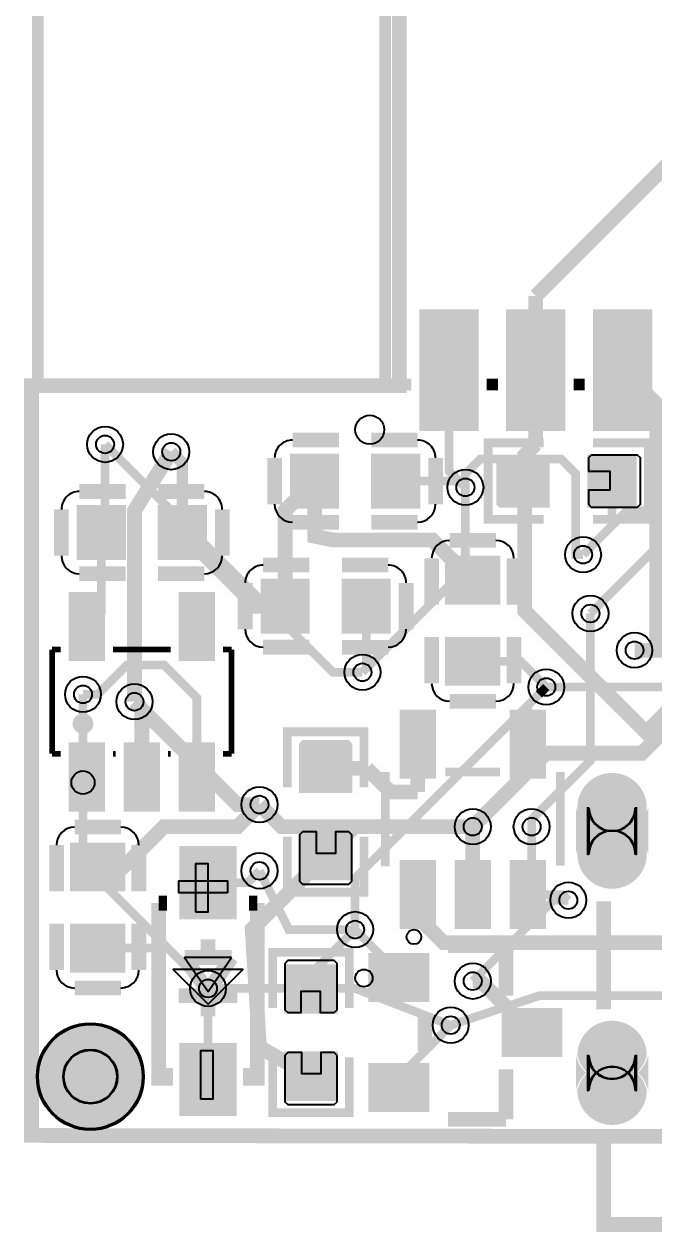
# Model space of a CAD drawing. Header units: millimetres. Extents: x 6.7 to 33.1, y 64.4 to 98.1.
# Drawn here: x 6.73 to 17.61, y 64.38 to 85.24 of the extents above; entities that cross this region are included whole.
import ezdxf

# ---------------------------------------------------------------- set-up
doc = ezdxf.new("R2010")
doc.units = ezdxf.units.MM
for name, color, linetype, true_color in [('BoardOutLine', 7, 'Continuous', 0xff00ff), ('BottomLayer', 7, 'Continuous', 0x0000ff), ('BottomSolderMaskLayer', 7, 'Continuous', 0xaa00ff), ('Document', 7, 'Continuous', 0xffffff), ('Hole', 7, 'Continuous', 0x222222), ('Inner1', 7, 'Continuous', 0x999966), ('Inner2', 7, 'Continuous', 0x008000), ('Multi-Layer', 7, 'Continuous', 0xc0c0c0), ('TopLayer', 7, 'Continuous', 0xff0000), ('TopPasteMaskLayer', 7, 'Continuous', 0x808080), ('TopSilkLayer', 7, 'Continuous', 0xffcc00), ('TopSolderMaskLayer', 7, 'Continuous', 0x800080)]:
    doc.layers.add(name, color=color, linetype=linetype, true_color=true_color)

msp = doc.modelspace()

# ---------------------------------------------------------------- hatches: boundary and pattern name
at = {"layer": 'BottomSolderMaskLayer'}
for points in [[(17.509, 71.712, -0.785398), (16.259, 71.712), (16.259, 70.892, -0.785398), (17.509, 70.892)], [(6.949, 67.056, 1), (8.799, 67.056, 1)], [(17.509, 67.43, -0.785398), (16.259, 67.43), (16.259, 66.813, -0.785398), (17.509, 66.813)]]:
    msp.add_hatch(color=256, dxfattribs=at).paths.add_polyline_path(points)
at = {"layer": 'Document'}
msp.add_hatch(color=256, dxfattribs=at).paths.add_polyline_path([(13.416, 78.911), (7.016, 78.911), (6.866, 79.061), (6.866, 96.911), (7.066, 97.111), (13.216, 97.111), (13.216, 96.911), (7.066, 96.911), (7.066, 79.111), (13.366, 79.111), (13.416, 79.111)])
at = {"layer": 'Multi-Layer'}
for points in [[(17.484, 71.702, -0.785398), (16.284, 71.702), (16.284, 70.902, -0.785398), (17.484, 70.902)], [(17.484, 67.422, -0.785398), (16.284, 67.422), (16.284, 66.822, -0.785398), (17.484, 66.822)]]:
    msp.add_hatch(color=256, dxfattribs=at).paths.add_polyline_path(points)
at = {"layer": 'TopLayer'}
for points in [[(13.566, 78.261), (13.566, 80.261), (14.566, 80.261), (14.566, 78.261)], [(15.066, 78.261), (15.066, 80.261), (16.066, 80.261), (16.066, 78.261)], [(16.566, 78.261), (16.566, 80.261), (17.566, 80.261), (17.566, 78.261)], [(11.346, 77.793), (12.146, 77.793), (12.146, 76.893), (11.346, 76.893)], [(12.746, 77.793), (13.546, 77.793), (13.546, 76.893), (12.746, 76.893)], [(15.779, 77.775), (15.779, 76.911), (14.973, 76.911), (14.973, 77.775)], [(16.479, 77.775), (16.479, 76.911), (17.286, 76.911), (17.286, 77.775)], [(7.663, 76.904), (8.463, 76.904), (8.463, 76.004), (7.663, 76.004)], [(9.063, 76.904), (9.863, 76.904), (9.863, 76.004), (9.063, 76.004)], [(14.028, 75.23), (14.028, 76.03), (14.928, 76.03), (14.928, 75.23)], [(10.838, 75.634), (11.638, 75.634), (11.638, 74.734), (10.838, 74.734)], [(12.238, 75.634), (13.038, 75.634), (13.038, 74.734), (12.238, 74.734)], [(8.113, 75.383), (8.113, 74.283), (7.513, 74.283), (7.513, 75.383)], [(10.013, 75.383), (10.013, 74.283), (9.413, 74.283), (9.413, 75.383)], [(14.028, 73.83), (14.028, 74.63), (14.928, 74.63), (14.928, 73.83)], [(13.228, 72.251), (13.228, 73.351), (13.828, 73.351), (13.828, 72.251)], [(15.128, 72.251), (15.128, 73.351), (15.728, 73.351), (15.728, 72.251)], [(8.113, 72.783), (8.113, 71.683), (7.513, 71.683), (7.513, 72.783)], [(9.063, 72.783), (9.063, 71.683), (8.463, 71.683), (8.463, 72.783)], [(10.013, 72.783), (10.013, 71.683), (9.413, 71.683), (9.413, 72.783)], [(11.506, 71.978), (12.37, 71.978), (12.37, 72.785), (11.506, 72.785)], [(11.506, 71.278), (12.37, 71.278), (12.37, 70.472), (11.506, 70.472)], [(7.551, 70.277), (7.551, 71.077), (8.451, 71.077), (8.451, 70.277)], [(9.431, 69.807), (9.431, 71.007), (10.381, 71.007), (10.381, 69.807)], [(13.228, 69.651), (13.228, 70.751), (13.828, 70.751), (13.828, 69.651)], [(14.178, 69.651), (14.178, 70.751), (14.778, 70.751), (14.778, 69.651)], [(15.128, 69.651), (15.128, 70.751), (15.728, 70.751), (15.728, 69.651)], [(7.551, 68.877), (7.551, 69.677), (8.451, 69.677), (8.451, 68.877)], [(12.701, 69.168), (13.701, 69.168), (13.701, 68.368), (12.701, 68.368)], [(11.252, 68.168), (12.116, 68.168), (12.116, 68.975), (11.252, 68.975)], [(15.001, 68.218), (16.001, 68.218), (16.001, 67.418), (15.001, 67.418)], [(9.431, 66.407), (9.431, 67.607), (10.381, 67.607), (10.381, 66.407)], [(11.252, 67.468), (12.116, 67.468), (12.116, 66.662), (11.252, 66.662)], [(12.701, 67.268), (13.701, 67.268), (13.701, 66.468), (12.701, 66.468)]]:
    msp.add_hatch(color=256, dxfattribs=at).paths.add_polyline_path(points)
at = {"layer": 'TopPasteMaskLayer'}
for points in [[(13.566, 78.261), (13.566, 80.261), (14.566, 80.261), (14.566, 78.261)], [(15.066, 78.261), (15.066, 80.261), (16.066, 80.261), (16.066, 78.261)], [(16.566, 78.261), (16.566, 80.261), (17.566, 80.261), (17.566, 78.261)], [(11.346, 77.793), (12.146, 77.793), (12.146, 76.893), (11.346, 76.893)], [(12.746, 77.793), (13.546, 77.793), (13.546, 76.893), (12.746, 76.893)], [(14.934, 76.893), (15.734, 76.893), (15.784, 76.943), (15.784, 77.171), (15.414, 77.171), (15.414, 77.501), (15.784, 77.501), (15.784, 77.743), (15.734, 77.793), (14.934, 77.793), (14.884, 77.743), (14.884, 76.943)], [(7.663, 76.904), (8.463, 76.904), (8.463, 76.004), (7.663, 76.004)], [(9.063, 76.904), (9.863, 76.904), (9.863, 76.004), (9.063, 76.004)], [(14.028, 75.23), (14.028, 76.03), (14.928, 76.03), (14.928, 75.23)], [(10.838, 75.634), (11.638, 75.634), (11.638, 74.734), (10.838, 74.734)], [(12.238, 75.634), (13.038, 75.634), (13.038, 74.734), (12.238, 74.734)], [(8.113, 75.383), (8.113, 74.283), (7.513, 74.283), (7.513, 75.383)], [(10.013, 75.383), (10.013, 74.283), (9.413, 74.283), (9.413, 75.383)], [(14.028, 73.83), (14.028, 74.63), (14.928, 74.63), (14.928, 73.83)], [(13.228, 72.251), (13.228, 73.351), (13.828, 73.351), (13.828, 72.251)], [(15.128, 72.251), (15.128, 73.351), (15.728, 73.351), (15.728, 72.251)], [(11.488, 72.823), (11.488, 72.023), (11.538, 71.973), (11.766, 71.973), (11.766, 72.343), (12.096, 72.343), (12.096, 71.973), (12.338, 71.973), (12.388, 72.023), (12.388, 72.823), (12.338, 72.873), (11.538, 72.873)], [(8.113, 72.783), (8.113, 71.683), (7.513, 71.683), (7.513, 72.783)], [(9.063, 72.783), (9.063, 71.683), (8.463, 71.683), (8.463, 72.783)], [(10.013, 72.783), (10.013, 71.683), (9.413, 71.683), (9.413, 72.783)], [(16.929, 72.3), (16.899, 72.302), (16.869, 72.302), (16.839, 72.3), (16.809, 72.297), (16.78, 72.293), (16.75, 72.287), (16.721, 72.279), (16.693, 72.271), (16.665, 72.26), (16.637, 72.249), (16.61, 72.236), (16.584, 72.221), (16.558, 72.206), (16.534, 72.189), (16.51, 72.171), (16.487, 72.152), (16.465, 72.131), (16.444, 72.11), (16.424, 72.088), (16.406, 72.064), (16.388, 72.04), (16.372, 72.015), (16.357, 71.989), (16.343, 71.962), (16.331, 71.935), (16.32, 71.907), (16.311, 71.879), (16.302, 71.85), (16.296, 71.821), (16.291, 71.791), (16.287, 71.762), (16.285, 71.732), (16.284, 71.702), (16.284, 70.902), (16.285, 70.872), (16.287, 70.842), (16.291, 70.812), (16.296, 70.783), (16.302, 70.754), (16.311, 70.725), (16.32, 70.697), (16.331, 70.669), (16.343, 70.642), (16.357, 70.615), (16.372, 70.589), (16.388, 70.564), (16.406, 70.54), (16.424, 70.516), (16.444, 70.494), (16.465, 70.472), (16.487, 70.452), (16.51, 70.433), (16.534, 70.415), (16.558, 70.398), (16.584, 70.382), (16.61, 70.368), (16.637, 70.355), (16.665, 70.343), (16.693, 70.333), (16.721, 70.324), (16.75, 70.317), (16.78, 70.311), (16.809, 70.307), (16.839, 70.304), (16.869, 70.302), (16.899, 70.302), (16.929, 70.304), (16.959, 70.307), (16.988, 70.311), (17.017, 70.317), (17.046, 70.324), (17.075, 70.333), (17.103, 70.343), (17.131, 70.355), (17.158, 70.368), (17.184, 70.382), (17.209, 70.398), (17.234, 70.415), (17.258, 70.433), (17.281, 70.452), (17.303, 70.472), (17.324, 70.494), (17.344, 70.516), (17.362, 70.54), (17.38, 70.564), (17.396, 70.589), (17.411, 70.615), (17.425, 70.642), (17.437, 70.669), (17.448, 70.697), (17.457, 70.725), (17.465, 70.754), (17.472, 70.783), (17.477, 70.812), (17.481, 70.842), (17.483, 70.872), (17.484, 70.902), (17.484, 71.702), (17.483, 71.732), (17.481, 71.762), (17.477, 71.791), (17.472, 71.821), (17.465, 71.85), (17.457, 71.879), (17.448, 71.907), (17.437, 71.935), (17.425, 71.962), (17.411, 71.989), (17.396, 72.015), (17.38, 72.04), (17.362, 72.064), (17.344, 72.088), (17.324, 72.11), (17.303, 72.131), (17.281, 72.152), (17.258, 72.171), (17.234, 72.189), (17.209, 72.206), (17.184, 72.221), (17.158, 72.236), (17.131, 72.249), (17.103, 72.26), (17.075, 72.271), (17.046, 72.279), (17.017, 72.287), (16.988, 72.293), (16.959, 72.297)], [(7.551, 70.277), (7.551, 71.077), (8.451, 71.077), (8.451, 70.277)], [(9.431, 69.807), (9.431, 71.007), (10.381, 71.007), (10.381, 69.807)], [(13.228, 69.651), (13.228, 70.751), (13.828, 70.751), (13.828, 69.651)], [(14.178, 69.651), (14.178, 70.751), (14.778, 70.751), (14.778, 69.651)], [(15.128, 69.651), (15.128, 70.751), (15.728, 70.751), (15.728, 69.651)], [(7.551, 68.877), (7.551, 69.677), (8.451, 69.677), (8.451, 68.877)], [(12.701, 69.168), (13.701, 69.168), (13.701, 68.368), (12.701, 68.368)], [(15.001, 68.218), (16.001, 68.218), (16.001, 67.418), (15.001, 67.418)], [(16.869, 68.022), (16.839, 68.02), (16.809, 68.017), (16.78, 68.013), (16.75, 68.007), (16.721, 68), (16.693, 67.991), (16.665, 67.98), (16.637, 67.969), (16.61, 67.956), (16.584, 67.942), (16.558, 67.926), (16.534, 67.909), (16.51, 67.891), (16.487, 67.872), (16.465, 67.851), (16.444, 67.83), (16.424, 67.808), (16.406, 67.784), (16.388, 67.76), (16.372, 67.735), (16.357, 67.709), (16.343, 67.682), (16.331, 67.655), (16.32, 67.627), (16.311, 67.599), (16.302, 67.57), (16.296, 67.541), (16.291, 67.511), (16.287, 67.482), (16.285, 67.452), (16.284, 67.422), (16.284, 66.822), (16.285, 66.792), (16.287, 66.762), (16.291, 66.733), (16.296, 66.703), (16.302, 66.674), (16.311, 66.645), (16.32, 66.617), (16.331, 66.589), (16.343, 66.562), (16.357, 66.535), (16.372, 66.509), (16.388, 66.484), (16.406, 66.46), (16.424, 66.436), (16.444, 66.414), (16.465, 66.392), (16.487, 66.372), (16.51, 66.353), (16.534, 66.335), (16.558, 66.318), (16.584, 66.302), (16.61, 66.288), (16.637, 66.275), (16.665, 66.263), (16.693, 66.253), (16.721, 66.244), (16.75, 66.237), (16.78, 66.231), (16.809, 66.227), (16.839, 66.224), (16.869, 66.222), (16.899, 66.222), (16.929, 66.224), (16.959, 66.227), (16.988, 66.231), (17.017, 66.237), (17.046, 66.244), (17.075, 66.253), (17.103, 66.263), (17.131, 66.275), (17.158, 66.288), (17.184, 66.302), (17.209, 66.318), (17.234, 66.335), (17.258, 66.353), (17.281, 66.372), (17.303, 66.392), (17.324, 66.414), (17.344, 66.436), (17.362, 66.46), (17.38, 66.484), (17.396, 66.509), (17.411, 66.535), (17.425, 66.562), (17.437, 66.589), (17.448, 66.617), (17.457, 66.645), (17.465, 66.674), (17.472, 66.703), (17.477, 66.733), (17.481, 66.762), (17.483, 66.792), (17.484, 66.822), (17.484, 67.422), (17.483, 67.452), (17.481, 67.482), (17.477, 67.511), (17.472, 67.541), (17.465, 67.57), (17.457, 67.599), (17.448, 67.627), (17.437, 67.655), (17.425, 67.682), (17.411, 67.709), (17.396, 67.735), (17.38, 67.76), (17.362, 67.784), (17.344, 67.808), (17.324, 67.83), (17.303, 67.851), (17.281, 67.872), (17.258, 67.891), (17.234, 67.909), (17.209, 67.926), (17.184, 67.942), (17.158, 67.956), (17.131, 67.969), (17.103, 67.98), (17.075, 67.991), (17.046, 68), (17.017, 68.007), (16.988, 68.013), (16.959, 68.017), (16.929, 68.02), (16.899, 68.022)], [(9.431, 66.407), (9.431, 67.607), (10.381, 67.607), (10.381, 66.407)], [(12.701, 67.268), (13.701, 67.268), (13.701, 66.468), (12.701, 66.468)]]:
    msp.add_hatch(color=256, dxfattribs=at).paths.add_polyline_path(points)
at = {"layer": 'TopSilkLayer'}
for points in [[(7.747, 73.329), (7.766, 73.328), (7.785, 73.325), (7.804, 73.32), (7.822, 73.313), (7.839, 73.305), (7.855, 73.294), (7.87, 73.281), (7.883, 73.267), (7.895, 73.252), (7.905, 73.236), (7.913, 73.218), (7.92, 73.2), (7.924, 73.181), (7.926, 73.162), (7.926, 73.142), (7.924, 73.123), (7.92, 73.104), (7.913, 73.086), (7.905, 73.069), (7.895, 73.052), (7.883, 73.037), (7.87, 73.023), (7.855, 73.01), (7.839, 73), (7.822, 72.991), (7.804, 72.984), (7.785, 72.979), (7.766, 72.976), (7.747, 72.975), (7.728, 72.976), (7.709, 72.979), (7.69, 72.984), (7.672, 72.991), (7.655, 73), (7.639, 73.01), (7.624, 73.023), (7.611, 73.037), (7.599, 73.052), (7.589, 73.069), (7.581, 73.086), (7.574, 73.104), (7.57, 73.123), (7.568, 73.142), (7.568, 73.162), (7.57, 73.181), (7.574, 73.2), (7.581, 73.218), (7.589, 73.236), (7.599, 73.252), (7.611, 73.267), (7.624, 73.281), (7.639, 73.294), (7.655, 73.305), (7.672, 73.313), (7.69, 73.32), (7.709, 73.325), (7.728, 73.328), (7.747, 73.329)], [(8.929, 67.206), (9.299, 67.206), (9.299, 66.901), (8.929, 66.901)], [(10.883, 67.206), (10.513, 67.206), (10.513, 66.901), (10.883, 66.901)]]:
    msp.add_hatch(color=256, dxfattribs=at).paths.add_polyline_path(points)
at = {"layer": 'TopSolderMaskLayer'}
for points in [[(13.554, 78.211), (13.554, 80.311), (14.579, 80.311), (14.579, 78.211)], [(15.053, 78.211), (15.053, 80.311), (16.078, 80.311), (16.078, 78.211)], [(16.554, 78.211), (16.554, 80.311), (17.579, 80.311), (17.579, 78.211)], [(11.321, 77.819), (12.171, 77.819), (12.171, 76.868), (11.321, 76.868)], [(12.721, 77.819), (13.571, 77.819), (13.571, 76.868), (12.721, 76.868)], [(15.804, 77.801), (15.804, 76.886), (14.947, 76.886), (14.947, 77.801)], [(16.454, 77.801), (16.454, 76.886), (17.311, 76.886), (17.311, 77.801)], [(7.638, 76.93), (8.488, 76.93), (8.488, 75.979), (7.638, 75.979)], [(9.038, 76.93), (9.888, 76.93), (9.888, 75.979), (9.038, 75.979)], [(13.999, 75.208), (13.999, 76.053), (14.957, 76.053), (14.957, 75.208)], [(10.813, 75.66), (11.663, 75.66), (11.663, 74.709), (10.813, 74.709)], [(12.213, 75.66), (13.063, 75.66), (13.063, 74.709), (12.213, 74.709)], [(8.127, 75.43), (8.127, 74.237), (7.499, 74.237), (7.499, 75.43)], [(10.027, 75.43), (10.027, 74.237), (9.399, 74.237), (9.399, 75.43)], [(13.999, 73.808), (13.999, 74.653), (14.957, 74.653), (14.957, 73.808)], [(13.214, 72.205), (13.214, 73.397), (13.842, 73.397), (13.842, 72.205)], [(15.114, 72.205), (15.114, 73.397), (15.742, 73.397), (15.742, 72.205)], [(8.127, 72.83), (8.127, 71.636), (7.499, 71.636), (7.499, 72.83)], [(9.077, 72.83), (9.077, 71.636), (8.449, 71.636), (8.449, 72.83)], [(10.027, 72.83), (10.027, 71.636), (9.399, 71.636), (9.399, 72.83)], [(11.479, 71.954), (12.397, 71.954), (12.397, 72.808), (11.479, 72.808)], [(17.509, 71.712, -0.785398), (16.259, 71.712), (16.259, 70.892, -0.785398), (17.509, 70.892)], [(11.479, 71.302), (12.397, 71.302), (12.397, 70.448), (11.479, 70.448)], [(7.522, 70.255), (7.522, 71.1), (8.48, 71.1), (8.48, 70.255)], [(9.411, 69.775), (9.411, 71.039), (10.401, 71.039), (10.401, 69.775)], [(13.214, 69.605), (13.214, 70.797), (13.842, 70.797), (13.842, 69.605)], [(14.164, 69.605), (14.164, 70.797), (14.792, 70.797), (14.792, 69.605)], [(15.114, 69.605), (15.114, 70.797), (15.742, 70.797), (15.742, 69.605)], [(7.522, 68.855), (7.522, 69.7), (8.48, 69.7), (8.48, 68.855)], [(12.676, 69.194), (13.726, 69.194), (13.726, 68.343), (12.676, 68.343)], [(11.225, 68.144), (12.143, 68.144), (12.143, 68.998), (11.225, 68.998)], [(14.976, 68.244), (16.026, 68.244), (16.026, 67.393), (14.976, 67.393)], [(6.949, 67.056, 1), (8.799, 67.056, 1)], [(9.411, 66.375), (9.411, 67.639), (10.401, 67.639), (10.401, 66.375)], [(11.225, 67.492), (12.143, 67.492), (12.143, 66.638), (11.225, 66.638)], [(17.509, 67.43, -0.785398), (16.259, 67.43), (16.259, 66.813, -0.785398), (17.509, 66.813)], [(12.676, 67.294), (13.726, 67.294), (13.726, 66.443), (12.676, 66.443)]]:
    msp.add_hatch(color=256, dxfattribs=at).paths.add_polyline_path(points)

# ---------------------------------------------------------------- linework, layer by layer
at = {"layer": 'BoardOutLine', "const_width": 0.254}
msp.add_lwpolyline([(13.208, 97.917), (33, 98.001), (33, 65.999), (6.858, 66.04), (6.858, 78.994), (13.208, 78.994), (13.208, 97.917), (13.208, 97.917)], close=True, dxfattribs=at)
at = {"layer": 'BottomLayer'}
for points, const_width in [([(16.51, 75.057), (16.51, 72.517), (15.494, 71.501), (15.494, 71.374)], 0.15), ([(31.496, 67.183), (24.257, 74.422), (17.272, 74.422)], 0.254), ([(14.478, 68.707), (15.875, 70.104), (16.129, 70.104)], 0.15)]:
    msp.add_lwpolyline(points, dxfattribs=dict(at, const_width=const_width))
at = {"layer": 'BottomSolderMaskLayer'}
for points in [[(16.467, 71.712), (16.467, 70.892)], [(17.301, 71.712), (17.301, 70.892)], [(16.467, 67.43), (16.467, 66.813)], [(17.301, 67.43), (17.301, 66.813)]]:
    msp.add_lwpolyline(points, close=True, dxfattribs=at)
for radius in [0.925, 0.47]:
    msp.add_circle((7.874, 67.056), radius, dxfattribs=at)
for centre, start, end in [((16.884, 71.712), 180, 0), ((16.884, 70.892), 0, 180), ((16.884, 67.43), 180, 0), ((16.884, 66.813), 0, 180)]:
    msp.add_arc(centre, 0.417, start, end, dxfattribs=at)
at = {"layer": 'Document'}
for points in [[(9.694, 69.897), (9.694, 70.739), (9.901, 70.739), (9.901, 69.896)], [(10.244, 70.232), (9.402, 70.232), (9.402, 70.439), (10.245, 70.439)], [(9.906, 68.307), (9.906, 68.307), (10.506, 68.907), (9.306, 68.907)], [(9.782, 66.666), (9.782, 67.508), (9.989, 67.508), (9.989, 66.665)]]:
    msp.add_lwpolyline(points, close=True, dxfattribs=at)
for centre, radius in [((12.7, 78.232), 0.25), ((7.747, 72.136), 0.2), ((13.462, 69.469), 0.127), ((12.598, 68.758), 0.15)]:
    msp.add_circle(centre, radius, dxfattribs=at)
at = {"layer": 'Hole'}
for centre, radius in [((8.128, 77.978), 0.155), ((9.271, 77.851), 0.155), ((14.351, 77.236), 0.155), ((16.383, 76.073), 0.155), ((16.51, 75.057), 0.155), ((17.272, 74.422), 0.153), ((12.573, 74.041), 0.155), ((15.748, 73.787), 0.155), ((7.747, 73.66), 0.155), ((8.636, 73.533), 0.155), ((10.795, 71.755), 0.155), ((14.478, 71.374), 0.155), ((15.494, 71.374), 0.155), ((10.795, 70.612), 0.155), ((16.129, 70.104), 0.155), ((12.446, 69.596), 0.155), ((14.478, 68.707), 0.155), ((9.906, 68.58), 0.155), ((14.097, 67.945), 0.155)]:
    msp.add_circle(centre, radius, dxfattribs=at)
at = {"layer": 'Inner1'}
for points, const_width in [([(8.636, 73.533), (8.636, 73.533), (8.636, 76.835), (9.271, 77.851)], 0.255), ([(21.844, 77.216), (21.59, 77.216), (21.209, 76.835), (21.209, 76.454), (17.399, 72.644), (15.748, 72.644), (14.478, 71.374), (11.176, 71.374), (10.795, 71.755)], 0.255), ([(16.383, 76.073), (17.145, 76.835), (20.574, 76.835)], 0.15), ([(10.795, 71.755), (10.795, 71.755), (10.414, 71.755), (8.636, 73.533)], 0.255)]:
    msp.add_lwpolyline(points, dxfattribs=dict(at, const_width=const_width))
at = {"layer": 'Inner2', "const_width": 0.15}
for points in [[(16.51, 75.057), (24.495, 83.042), (29.972, 83.042), (29.972, 83.043)], [(8.128, 77.978), (12.065, 74.041), (12.573, 74.041)], [(14.351, 77.236), (14.351, 77.47), (14.605, 77.724), (16.002, 77.724), (16.256, 77.47), (16.256, 76.073), (16.383, 76.073)], [(12.573, 74.041), (12.573, 74.041), (14.351, 75.819), (14.351, 77.236)], [(15.748, 73.787), (15.621, 73.66)], [(19.431, 73.533), (19.177, 73.787), (18.034, 73.787), (15.748, 73.787)], [(9.906, 68.58), (9.906, 68.58), (7.747, 70.739), (7.747, 73.66)], [(15.621, 73.66), (12.446, 70.485), (12.446, 69.596)], [(12.446, 69.596), (12.446, 69.596), (11.303, 69.596), (10.795, 70.612)], [(14.097, 67.945), (14.097, 67.945), (12.446, 68.58), (9.906, 68.58)], [(29.464, 67.183), (28.194, 68.453), (15.621, 68.453), (14.097, 67.945)]]:
    msp.add_lwpolyline(points, dxfattribs=at)
at = {"layer": 'Multi-Layer'}
for points in [[(16.484, 71.702), (16.484, 70.902)], [(17.284, 71.702), (17.284, 70.902)], [(16.484, 67.422), (16.484, 66.822)], [(17.284, 67.422), (17.284, 66.822)]]:
    msp.add_lwpolyline(points, close=True, dxfattribs=at)
for centre, radius in [((8.128, 77.978), 0.31), ((9.271, 77.851), 0.31), ((14.351, 77.236), 0.31), ((16.383, 76.073), 0.31), ((16.51, 75.057), 0.31), ((17.272, 74.422), 0.305), ((12.573, 74.041), 0.31), ((15.748, 73.787), 0.31), ((7.747, 73.66), 0.31), ((8.636, 73.533), 0.31), ((10.795, 71.755), 0.31), ((14.478, 71.374), 0.31), ((15.494, 71.374), 0.31), ((10.795, 70.612), 0.31), ((16.129, 70.104), 0.31), ((12.446, 69.596), 0.31), ((9.906, 68.58), 0.31), ((14.478, 68.707), 0.31), ((14.097, 67.945), 0.31), ((7.874, 67.056), 0.9), ((7.874, 67.056), 0.457)]:
    msp.add_circle(centre, radius, dxfattribs=at)
for centre, start, end in [((16.884, 71.702), 180, 0), ((16.884, 70.902), 0, 180), ((16.884, 67.422), 180, 0), ((16.884, 66.822), 0, 180)]:
    msp.add_arc(centre, 0.4, start, end, dxfattribs=at)
at = {"layer": 'TopLayer'}
for points, const_width in [([(15.566, 80.54), (24.114, 89.088), (27.787, 89.088)], 0.254), ([(15.566, 79.261), (15.566, 80.54)], 0.254), ([(14.351, 77.236), (14.066, 77.521), (14.066, 79.261)], 0.15), ([(15.566, 79.261), (15.566, 77.982)], 0.254), ([(17.066, 79.261), (17.653, 78.674), (17.653, 74.422), (17.272, 74.422)], 0.254), ([(8.063, 76.454), (8.128, 76.519), (8.128, 77.978)], 0.15), ([(15.566, 77.982), (15.376, 77.792), (15.376, 77.343)], 0.254), ([(9.271, 77.851), (9.463, 77.659), (9.463, 76.454)], 0.2), ([(11.746, 77.343), (11.238, 76.835), (11.238, 75.184)], 0.255), ([(14.478, 75.63), (13.781, 76.327), (12.065, 76.327), (11.746, 76.392), (11.746, 77.343)], 0.255), ([(14.351, 77.236), (14.244, 77.343), (13.146, 77.343)], 0.15), ([(15.375, 77.343), (15.375, 75.1), (17.473, 73.002), (18.219, 73.747), (18.219, 73.945), (18.095, 74.069), (18.095, 77.074)], 0.254), ([(16.383, 76.073), (16.882, 76.573), (16.882, 77.343)], 0.15), ([(9.463, 76.454), (10.733, 75.184), (11.238, 75.184)], 0.255), ([(7.813, 74.833), (8.063, 75.083), (8.063, 76.454)], 0.15), ([(12.573, 74.041), (12.638, 74.106), (12.638, 75.184)], 0.15), ([(15.748, 73.787), (15.305, 74.23), (14.478, 74.23)], 0.15), ([(7.747, 73.66), (8.001, 73.66), (8.509, 74.168), (9.144, 74.168), (9.713, 73.599), (9.713, 72.233)], 0.15), ([(15.748, 73.787), (15.428, 73.467), (15.428, 72.801)], 0.15), ([(7.813, 72.233), (7.747, 72.299), (7.747, 73.66)], 0.15), ([(8.636, 73.533), (8.763, 73.406), (8.763, 72.233)], 0.255), ([(13.528, 72.801), (13.528, 71.972)], 0.254), ([(11.938, 72.382), (12.649, 72.382)], 0.254), ([(13.528, 71.972), (13.059, 71.972), (12.649, 72.382)], 0.254), ([(10.795, 71.755), (10.414, 71.374), (9.144, 71.374), (8.447, 70.677), (8.001, 70.677)], 0.255), ([(14.478, 71.374), (12.437, 71.374), (11.938, 70.875)], 0.255), ([(14.478, 71.374), (14.478, 70.201)], 0.255), ([(15.428, 70.201), (15.494, 70.267), (15.494, 71.374)], 0.15), ([(11.938, 70.874), (10.668, 69.604), (10.795, 67.564), (11.684, 67.064)], 0.255), ([(10.795, 70.612), (10.59, 70.407), (9.906, 70.407)], 0.15), ([(31.44, 69.596), (31.44, 68.914), (30.926, 68.4), (22.139, 68.4), (21.17, 69.369), (13.977, 69.369), (13.528, 69.818), (13.528, 70.201)], 0.254), ([(16.129, 70.104), (16.032, 70.201), (15.428, 70.201)], 0.15), ([(12.446, 69.596), (11.684, 68.834), (11.684, 68.572)], 0.15), ([(12.446, 69.596), (13.201, 68.841), (13.201, 68.768)], 0.15), ([(9.906, 68.58), (9.209, 69.277), (8.001, 69.277)], 0.15), ([(9.906, 68.58), (9.906, 67.007)], 0.15), ([(14.478, 68.707), (14.612, 68.707), (15.501, 67.818)], 0.255), ([(14.097, 67.945), (13.201, 67.049), (13.201, 66.868)], 0.15)]:
    msp.add_lwpolyline(points, dxfattribs=dict(at, const_width=const_width))
at = {"layer": 'TopPasteMaskLayer'}
for points in [[(17.324, 77.793), (16.524, 77.793), (16.474, 77.743), (16.474, 77.515), (16.844, 77.515), (16.844, 77.185), (16.474, 77.185), (16.474, 76.943), (16.524, 76.893), (17.324, 76.893), (17.374, 76.943), (17.374, 77.743)], [(12.388, 70.433), (12.388, 71.233), (12.338, 71.283), (12.11, 71.283), (12.11, 70.913), (11.78, 70.913), (11.78, 71.283), (11.538, 71.283), (11.488, 71.233), (11.488, 70.433), (11.538, 70.383), (12.338, 70.383)], [(11.234, 69.013), (11.234, 68.213), (11.284, 68.163), (11.512, 68.163), (11.512, 68.533), (11.842, 68.533), (11.842, 68.163), (12.084, 68.163), (12.134, 68.213), (12.134, 69.013), (12.084, 69.063), (11.284, 69.063)], [(12.134, 66.623), (12.134, 67.423), (12.084, 67.473), (11.856, 67.473), (11.856, 67.103), (11.526, 67.103), (11.526, 67.473), (11.284, 67.473), (11.234, 67.423), (11.234, 66.623), (11.284, 66.573), (12.084, 66.573)]]:
    msp.add_lwpolyline(points, close=True, dxfattribs=at)
at = {"layer": 'TopSilkLayer'}
for points, const_width in [([(13.412, 97.011), (6.966, 97.011), (6.966, 79.011), (13.412, 79.011)], 0.2), ([(12.966, 79.011), (12.966, 97.011)], 0.2), ([(14.72, 79.011), (14.912, 79.011)], 0.2), ([(16.22, 79.011), (16.412, 79.011)], 0.2), ([(12.166, 78.053), (11.366, 78.053)], 0.254), ([(12.726, 78.053), (13.526, 78.053)], 0.254), ([(15.703, 78.004), (14.744, 78.004), (14.744, 76.683), (15.703, 76.683)], 0.152), ([(16.555, 78.004), (17.514, 78.004), (17.514, 76.683), (16.555, 76.683)], 0.152), ([(11.056, 76.943), (11.056, 77.743)], 0.254), ([(13.836, 77.743), (13.836, 76.943)], 0.254), ([(8.483, 77.164), (7.683, 77.164)], 0.254), ([(9.043, 77.164), (9.843, 77.164)], 0.254), ([(7.373, 76.054), (7.373, 76.854)], 0.254), ([(10.153, 76.854), (10.153, 76.054)], 0.254), ([(12.166, 76.634), (11.366, 76.634)], 0.254), ([(12.726, 76.633), (13.526, 76.633)], 0.254), ([(14.078, 76.32), (14.878, 76.32)], 0.254), ([(11.658, 75.894), (10.858, 75.894)], 0.254), ([(12.218, 75.894), (13.018, 75.894)], 0.254), ([(13.768, 75.21), (13.768, 76.01)], 0.254), ([(15.188, 75.21), (15.188, 76.01)], 0.254), ([(8.483, 75.745), (7.683, 75.745)], 0.254), ([(9.043, 75.744), (9.843, 75.744)], 0.254), ([(10.548, 74.784), (10.548, 75.584)], 0.254), ([(13.328, 75.584), (13.328, 74.784)], 0.254), ([(13.768, 74.65), (13.768, 73.85)], 0.254), ([(15.188, 74.65), (15.188, 73.85)], 0.254), ([(7.359, 74.433), (7.213, 74.433)], 0.1), ([(7.213, 74.433), (7.213, 72.633)], 0.1), ([(9.259, 74.433), (8.267, 74.433)], 0.1), ([(10.313, 74.433), (10.167, 74.433)], 0.1), ([(10.313, 74.433), (10.313, 72.633)], 0.1), ([(11.658, 74.475), (10.858, 74.475)], 0.254), ([(12.218, 74.474), (13.018, 74.474)], 0.254), ([(14.878, 73.54), (14.078, 73.54)], 0.254), ([(11.277, 72.054), (11.277, 73.013), (12.599, 73.013), (12.599, 72.054)], 0.152), ([(7.359, 72.633), (7.213, 72.633)], 0.1), ([(8.309, 72.633), (8.267, 72.633)], 0.1), ([(9.259, 72.633), (9.217, 72.633)], 0.1), ([(10.313, 72.633), (10.167, 72.633)], 0.1), ([(12.97, 70.69), (12.97, 72.32)], 0.15), ([(14.007, 72.32), (14.949, 72.32)], 0.15), ([(15.988, 70.701), (15.988, 72.321)], 0.15), ([(7.601, 71.367), (8.401, 71.367)], 0.254), ([(7.291, 70.257), (7.291, 71.057)], 0.254), ([(8.711, 70.257), (8.711, 71.057)], 0.254), ([(11.277, 71.202), (11.277, 70.243), (12.599, 70.243), (12.599, 71.202)], 0.152), ([(9.056, 70.053), (9.2, 70.053)], 0.254), ([(9.056, 67.361), (9.056, 70.053)], 0.254), ([(10.612, 70.053), (10.756, 70.053)], 0.254), ([(10.756, 70.053), (10.756, 67.361)], 0.254), ([(16.74, 68.22), (16.74, 70.083)], 0.254), ([(7.291, 69.697), (7.291, 68.897)], 0.254), ([(8.711, 69.697), (8.711, 68.897)], 0.254), ([(9.906, 69.114), (9.906, 69.427)], 0.254), ([(11.023, 68.244), (11.023, 69.203), (12.345, 69.203), (12.345, 68.244)], 0.152), ([(15.051, 69.318), (14.051, 69.318)], 0.254), ([(15.051, 69.318), (15.051, 68.454)], 0.254), ([(9.5, 69.114), (10.312, 69.114)], 0.254), ([(9.906, 68.529), (9.5, 69.114)], 0.254), ([(10.312, 69.114), (9.906, 68.529)], 0.254), ([(8.401, 68.587), (7.601, 68.587)], 0.254), ([(9.398, 68.453), (10.414, 68.453)], 0.254), ([(9.906, 68.427), (9.906, 68.097)], 0.254), ([(13.651, 68.132), (13.651, 67.504)], 0.254), ([(9.056, 67.361), (9.056, 67.064), (9.057, 67.063)], 0.254), ([(10.756, 67.361), (10.756, 67.069), (10.755, 67.068)], 0.254), ([(11.023, 67.392), (11.023, 66.433), (12.345, 66.433), (12.345, 67.392)], 0.152), ([(15.051, 67.182), (15.051, 66.318)], 0.254), ([(15.051, 66.318), (14.051, 66.318)], 0.254), ([(25.68, 64.502), (16.74, 64.502), (16.74, 65.983)], 0.254)]:
    msp.add_lwpolyline(points, dxfattribs=dict(at, const_width=const_width))
msp.add_lwpolyline([(10.312, 69.114), (9.5, 69.114), (9.906, 68.529)], close=True, dxfattribs=at)
msp.add_circle((12.7, 78.232), 0.25, dxfattribs=at)
for centre, start, end in [((11.366, 77.743), 90, 180.0094), ((13.526, 77.743), 359.9953, 90), ((7.683, 76.854), 90, 180.0094), ((9.843, 76.854), 359.9953, 90), ((11.366, 76.943), 180, 270), ((13.526, 76.943), 270, 0), ((14.078, 76.01), 90, 180), ((14.878, 76.01), 0, 90), ((7.683, 76.054), 180, 270), ((9.843, 76.054), 270, 0), ((10.858, 75.584), 90, 180.0094), ((13.018, 75.584), 359.9953, 90), ((10.858, 74.784), 180, 270), ((13.018, 74.784), 270, 0), ((14.078, 73.85), 180.0047, 270), ((14.878, 73.85), 270, 359.9953), ((7.601, 71.057), 90, 180), ((8.401, 71.057), 0, 90), ((7.601, 68.897), 180.0047, 270), ((8.401, 68.897), 270, 359.9953)]:
    msp.add_arc(centre, 0.31, start, end, dxfattribs=at)
at = {"layer": 'TopSolderMaskLayer'}
for points in [[(16.467, 71.712), (16.467, 70.892)], [(17.301, 71.712), (17.301, 70.892)], [(16.467, 67.43), (16.467, 66.813)], [(17.301, 67.43), (17.301, 66.813)]]:
    msp.add_lwpolyline(points, close=True, dxfattribs=at)
for radius in [0.925, 0.47]:
    msp.add_circle((7.874, 67.056), radius, dxfattribs=at)
for centre, start, end in [((16.884, 71.712), 180, 0), ((16.884, 70.892), 0, 180), ((16.884, 67.43), 180, 0), ((16.884, 66.813), 0, 180)]:
    msp.add_arc(centre, 0.417, start, end, dxfattribs=at)

doc.saveas('drawing.dxf')
